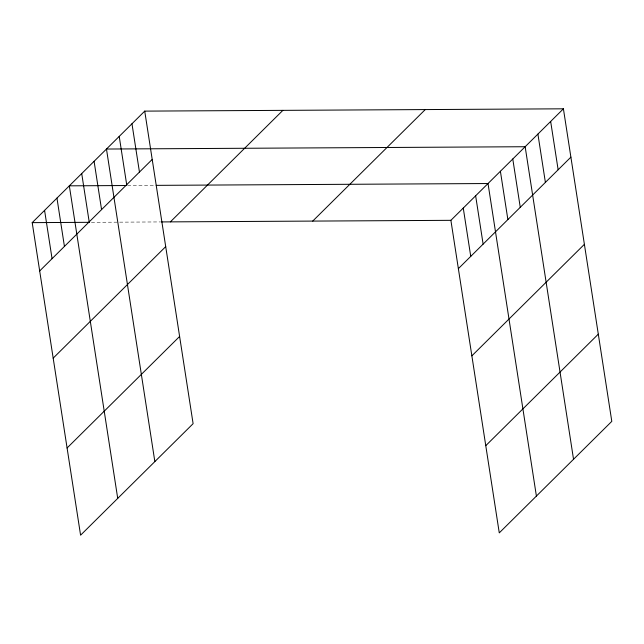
<?xml version="1.0" encoding="UTF-8"?>
<svg xmlns="http://www.w3.org/2000/svg" width="644" height="644" viewBox="0 0 644 644"><rect width="100%" height="100%" fill="white"/><g stroke="black" fill="none" stroke-linecap="round" stroke-linejoin="round"><path stroke-width="0.48" stroke-dasharray="3.22 2.42" d="M127.56 185.512L155.196 185.359M91.416 222.309L160.501 221.93"/><path stroke-width="0.97" d="M144.731 111.122L193.111 423.671L80.589 535.188L32.2 222.639L144.731 111.122L563.411 108.812L611.8 421.361L499.269 532.878L450.889 220.328L563.411 108.812M39.678 270.947L152.209 159.43M170.37 221.874L282.893 110.357M53.178 358.144L165.709 246.628M67.089 447.991L179.612 336.466M312.718 221.093L425.249 109.577M458.367 268.645L570.898 157.128M471.867 355.842L584.39 244.326M485.769 445.68L598.3 334.164M126.578 185.52L69.335 185.834L117.723 498.384M156.178 185.359L488.023 183.532L536.404 496.081M32.2 222.639L89.444 222.317M161.483 221.922L450.889 220.328M550.66 121.45L558.139 169.766M537.909 134.089L545.388 182.405M573.538 459.277L525.158 146.727L106.469 149.038L154.85 461.587M512.777 158.996L520.255 207.312M500.396 171.264L507.875 219.58M475.642 195.8L483.121 244.108M463.261 208.068L470.748 256.376M131.972 123.761L139.45 172.069M119.221 136.399L126.699 184.707M94.088 161.298L101.567 209.614M81.716 173.566L89.194 221.882M56.954 198.102L64.432 246.419M44.581 210.371L52.059 258.679"/></g></svg>
